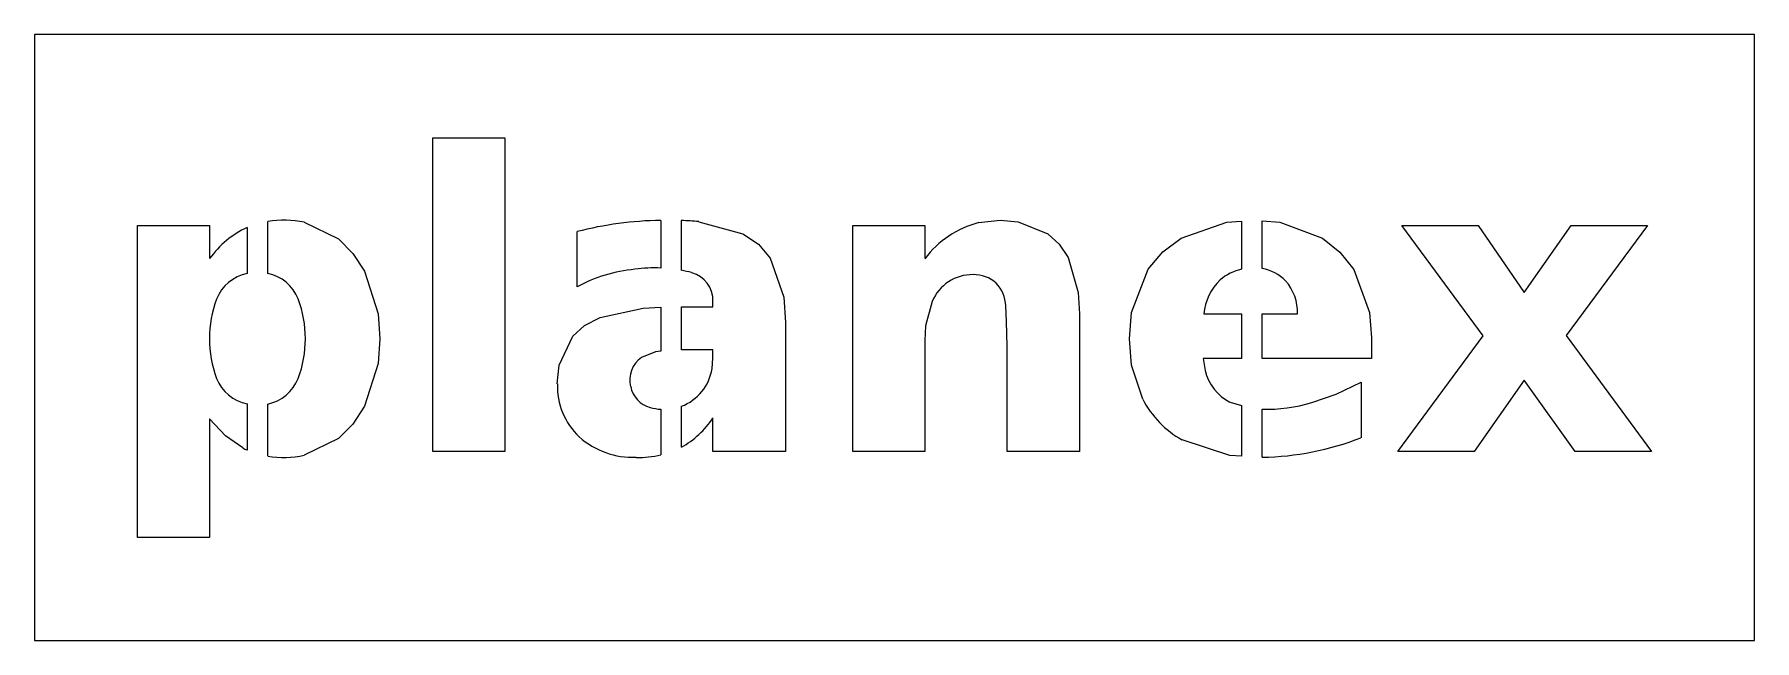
# Model space of a CAD drawing. Header units: metres. Extents: x -7 to 160, y -18 to 40.
import ezdxf

# ---------------------------------------------------------------- set-up
doc = ezdxf.new("R2010")
doc.units = ezdxf.units.M

msp = doc.modelspace()

# ---------------------------------------------------------------- linework, layer by layer
for p, q in [((160.14, 40.39), (-6.64, 40.39)), ((-6.64, 40.39), (-6.64, -18.32)), ((160.14, -18.32), (160.14, 40.39)), ((31.99, 30.39), (38.98, 30.39)), ((31.99, 0), (31.99, 30.39)), ((38.98, 30.39), (38.98, 0)), ((3.36, -8.32), (3.36, 21.88)), ((3.36, 21.88), (10.35, 21.88)), ((10.35, 21.88), (10.35, 18.68)), ((13.99, 21.69), (13.99, 17.24)), ((15.99, 17.24), (15.99, 22.27)), ((19.53, 22.2), (22.85, 20.59)), ((54.09, 22.38), (54.09, 17.76)), ((56.09, 17.54), (56.09, 22.36)), ((57.77, 22.25), (62.04, 21.09)), ((72.7, 0), (72.7, 21.88)), ((72.7, 21.88), (79.69, 21.88)), ((79.69, 21.88), (79.69, 18.68)), ((84.92, 22.17), (86.98, 22.4)), ((86.98, 22.4), (88.75, 22.25)), ((88.75, 22.25), (91.63, 21.09)), ((104.53, 20.67), (108.98, 22.21)), ((108.98, 22.21), (110.39, 22.31)), ((110.39, 22.31), (110.39, 17.65)), ((112.39, 22.34), (114.11, 22.21)), ((112.39, 17.71), (112.39, 22.34)), ((114.11, 22.21), (118.24, 20.65)), ((133.83, 11.19), (125.94, 21.88)), ((125.94, 21.88), (133.34, 21.88)), ((133.34, 21.88), (137.81, 15.39)), ((137.81, 15.39), (142.34, 21.88)), ((149.75, 21.88), (141.86, 11.23)), ((142.34, 21.88), (149.75, 21.88)), ((22.85, 20.59), (24.24, 19.19)), ((45.98, 15.96), (45.98, 21.29)), ((62.04, 21.09), (63.56, 20.07)), ((63.56, 20.07), (64.71, 18.72)), ((91.63, 21.09), (92.73, 20.08)), ((92.73, 20.08), (93.58, 18.78)), ((102.76, 19.33), (104.53, 20.67)), ((118.24, 20.65), (119.91, 19.29)), ((24.24, 19.19), (25.38, 17.47)), ((64.71, 18.72), (66.03, 14.93)), ((93.58, 18.78), (94.56, 15.41)), ((101.35, 17.66), (102.76, 19.33)), ((119.91, 19.29), (121.27, 17.61)), ((25.38, 17.47), (26.68, 13.33)), ((99.73, 13.45), (101.35, 17.66)), ((121.27, 17.61), (122.81, 13.46)), ((94.56, 15.41), (94.69, 13.32)), ((48.22, 12.99), (52.38, 13.89)), ((52.38, 13.89), (54.09, 13.97)), ((54.09, 13.97), (54.09, 9.71)), ((56.09, 9.84), (56.09, 14.01)), ((56.09, 14.01), (59.14, 14.01)), ((59.14, 14.01), (59.14, 14.55)), ((66.03, 14.93), (66.19, 12.48)), ((80.39, 14.51), (79.77, 12.18)), ((87.62, 12.59), (87.53, 14.1)), ((99.53, 10.92), (99.73, 13.45)), ((122.81, 13.46), (123.01, 10.99)), ((26.68, 13.33), (26.84, 10.92)), ((45.55, 11.18), (46.71, 12.21)), ((46.71, 12.21), (48.22, 12.99)), ((66.19, 12.48), (66.19, 0)), ((79.77, 12.18), (79.69, 10.76)), ((87.66, 10.19), (87.62, 12.59)), ((94.69, 13.32), (94.69, 0)), ((106.74, 13.32), (110.39, 13.32)), ((110.39, 13.32), (110.39, 9.01)), ((112.39, 9.01), (112.39, 13.32)), ((112.39, 13.32), (115.82, 13.32)), ((26.84, 10.92), (26.68, 8.51)), ((44.23, 8.36), (45.55, 11.18)), ((79.69, 10.76), (79.69, 0)), ((87.66, 0), (87.66, 10.19)), ((99.74, 8.35), (99.53, 10.92)), ((123.01, 10.99), (123.01, 9.01)), ((125.55, 0), (133.83, 11.19)), ((141.86, 11.23), (150.14, 0)), ((26.68, 8.51), (25.38, 4.37)), ((44.06, 6.56), (44.23, 8.36)), ((53.59, 9.66), (52.21, 9.1)), ((54.09, 9.71), (53.59, 9.66)), ((59.14, 9.84), (56.09, 9.84)), ((59.06, 8.02), (59.14, 9.04)), ((59.14, 9.04), (59.14, 9.84)), ((100.82, 5.06), (99.74, 8.35)), ((106.66, 9.01), (106.87, 7.85)), ((110.39, 9.01), (106.66, 9.01)), ((123.01, 9.01), (112.39, 9.01)), ((119.56, 5.56), (121.98, 6.72)), ((121.98, 6.72), (121.98, 1.33)), ((137.81, 6.91), (132.95, 0)), ((142.74, 0), (137.81, 6.91)), ((117.21, 4.74), (119.56, 5.56)), ((13.99, 4.6), (13.99, 0.14)), ((15.99, -0.44), (15.99, 4.59)), ((25.38, 4.37), (24.24, 2.64)), ((54.09, 4.08), (54.09, -0.33)), ((56.09, 0.4), (56.09, 4.37)), ((109.28, 4.77), (110.39, 4.45)), ((110.39, 4.45), (110.39, -0.46)), ((112.39, -0.56), (112.39, 4.1)), ((10.35, 3.16), (10.35, -8.32)), ((11.88, 1.5), (10.35, 3.16)), ((24.24, 2.64), (22.85, 1.24)), ((59.14, 0), (59.14, 3.24)), ((13.56, 0.34), (11.88, 1.5)), ((22.85, 1.24), (19.53, -0.37)), ((38.98, 0), (31.99, 0)), ((66.19, 0), (59.14, 0)), ((79.69, 0), (72.7, 0)), ((94.69, 0), (87.66, 0)), ((109.25, -0.38), (104.63, 1.13)), ((132.95, 0), (125.55, 0)), ((150.14, 0), (142.74, 0)), ((110.39, -0.46), (109.25, -0.38)), ((10.35, -8.32), (3.36, -8.32)), ((-6.64, -18.32), (160.14, -18.32))]:
    msp.add_line(p, q)
for centre, radius, start, end in [((17.72, 13.49), 9.01, 114.453, 144.839), ((17.57, 12.77), 9.63, 78.2277, 99.4357), ((54.74, -13.26), 35.65, 91.0585, 104.2417), ((54.74, -13.26), 35.65, 85.1283, 87.8434), ((87.31, 12.94), 9.53, 104.5141, 143.0475), ((14.84, 13.21), 4.12, 101.9748, 157.9101), ((15.16, 13.26), 4.07, 21.814, 78.3567), ((53.02, 2.69), 15.02, 95.5062, 117.9889), ((53.51, 3.52), 14.26, 87.699, 97.7835), ((53.51, 3.52), 14.26, 75.4898, 79.6059), ((56.38, 14.64), 2.77, -1.923, 75.1232), ((84.31, 12.89), 4.24, 89.1236, 157.5066), ((84.46, 13.97), 3.16, 47.2353, 91.5735), ((111.43, 12.98), 4.78, 102.5635, 130.5365), ((111.76, 13.72), 4.04, 44.1036, 81.0372), ((84.31, 14.03), 3.22, 1.165, 44.5206), ((112.04, 12.8), 5.33, 134.3025, 174.4084), ((111.32, 13.51), 4.5, -2.4009, 42.188), ((21.38, 10.92), 11.04, 159.6518, -159.6518), ((8.41, 10.92), 11.22, -20.0868, 20.0868), ((53.78, 6.92), 2.69, 125.6974, -166.4203), ((14.84, 8.63), 4.12, -157.9101, -101.9748), ((15.17, 8.57), 4.06, -78.4331, -21.7822), ((54.43, 8.76), 4.69, -69.2877, -8.9935), ((111.31, 8.85), 4.55, -167.3691, -116.5545), ((50.87, 6.35), 6.81, 178.2287, -133.5035), ((53.69, 6.75), 2.56, -169.4525, -104.0341), ((109.38, 9.56), 9.68, -152.2523, -119.394), ((54.43, 8.76), 4.69, -106.8884, -94.1771), ((112.83, 19.29), 15.2, -91.6642, -73.2334), ((51.62, 8.27), 9.05, -60.4088, -33.7324), ((17.57, 8.69), 9.27, -115.668, -112.7556), ((51.39, 7.25), 7.82, -131.7528, -87.7439), ((111.84, 27.4), 27.97, -88.8799, -68.7564), ((17.57, 8.69), 9.27, -99.8502, -77.7995), ((51.97, 8.7), 9.28, -91.6565, -76.799)]:
    msp.add_arc(centre, radius, start, end)

doc.saveas('drawing.dxf')
